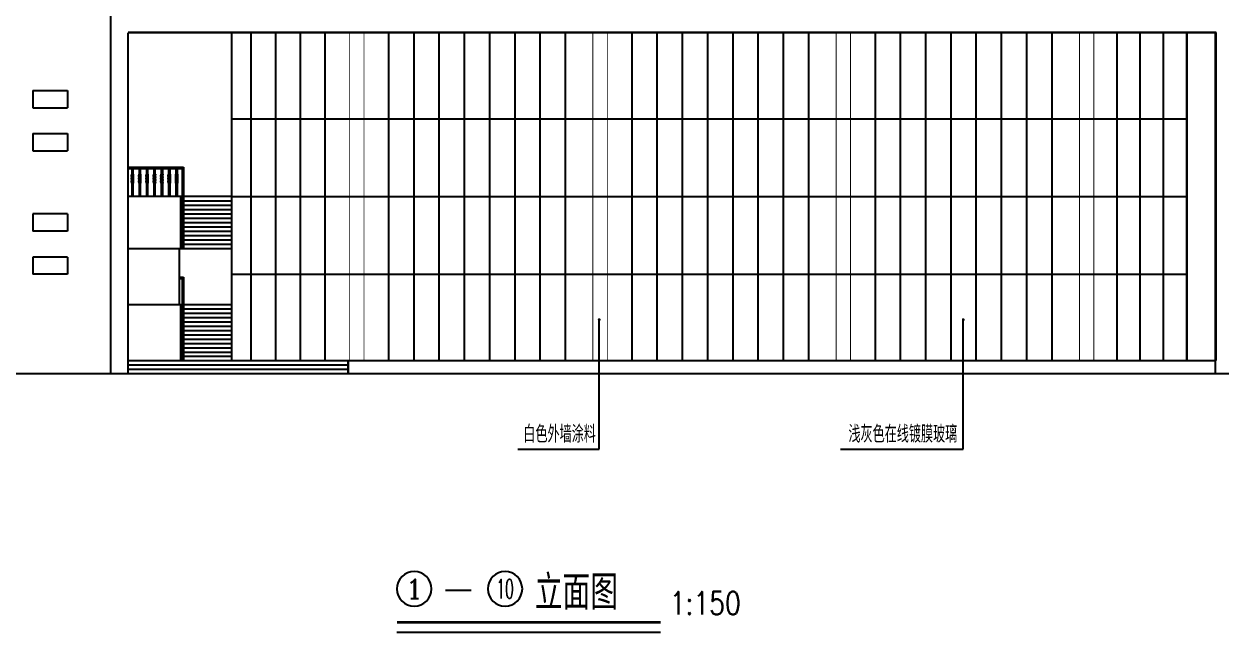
# Model space of a CAD drawing. Extents: x -55219 to 470149, y 494712 to 780039.
# Drawn here: x -10586 to 30996, y 541861 to 562994 of the extents above; entities that cross this region are included whole.
import ezdxf
from ezdxf.enums import TextEntityAlignment as Align

# ---------------------------------------------------------------- set-up
doc = ezdxf.new("R2010")
doc.units = 0
doc.header["$LTSCALE"] = 1500
doc.header["$MEASUREMENT"] = 0
doc.layers.get('0').update_dxf_attribs({"linetype": 'CONTINUOUS'})
doc.layers.add('AXIS_TEXT', color=7, linetype='CONTINUOUS')
doc.layers.add('LVTRY', color=6, linetype='CONTINUOUS')
doc.styles.add('_HZTXT', font='txt.shx', dxfattribs={"width": 0.8, "bigfont": 'hztxt.shx'})
doc.styles.add('COMPLEX', font='COMPLEX')
doc.styles.add('DIM_FONT', font='SIMPLEX.shx', dxfattribs={"width": 0.8})

# ---------------------------------------------------------------- blocks, each defined once
blk = doc.blocks.new('_AXISO')
blk.add_circle((0, 0), 0.5)
at = {"layer": 'AXIS_TEXT', "style": 'COMPLEX', "width": 1.041667}
blk.add_attdef('A', text='', height=0.56, dxfattribs=at).set_placement((-0.25, -0.28), (0.25, -0.28), align=Align.FIT)

msp = doc.modelspace()

# ---------------------------------------------------------------- linework, layer by layer
at = {"layer": 'LVTRY', "color": 7}
for p, q in [((-2693.1, 551293.5), (-2693.1, 562693.5)), ((-1838.1, 551293.5), (-1838.1, 562693.5)), ((-983.1, 551293.5), (-983.1, 562693.5)), ((-128.1, 551293.5), (-128.1, 562693.5)), ((2086.9, 551293.5), (2086.9, 562693.5)), ((2963.9, 551293.5), (2963.9, 562693.5)), ((3840.9, 551293.5), (3840.9, 562693.5)), ((4717.9, 551293.5), (4717.9, 562693.5)), ((5594.9, 551293.5), (5594.9, 562693.5)), ((6471.9, 551293.5), (6471.9, 562693.5)), ((7348.9, 551293.5), (7348.9, 562693.5)), ((8225.9, 551293.5), (8225.9, 562693.5)), ((10536.9, 551293.5), (10536.9, 562693.5)), ((11413.9, 551293.5), (11413.9, 562693.5)), ((12290.9, 551293.5), (12290.9, 562693.5)), ((13167.9, 551293.5), (13167.9, 562693.5)), ((14044.9, 551293.5), (14044.9, 562693.5)), ((14921.9, 551293.5), (14921.9, 562693.5)), ((15798.9, 551293.5), (15798.9, 562693.5)), ((16675.9, 551293.5), (16675.9, 562693.5)), ((18986.9, 551293.5), (18986.9, 562693.5)), ((19863.9, 551293.5), (19863.9, 562693.5)), ((20471.8, 562693.5), (30826.9, 562693.5)), ((20740.9, 551293.5), (20740.9, 562693.5)), ((21617.9, 551293.5), (21617.9, 562693.5)), ((22494.9, 551293.5), (22494.9, 562693.5)), ((23371.9, 551293.5), (23371.9, 562693.5)), ((24248.9, 551293.5), (24248.9, 562693.5)), ((25125.9, 551293.5), (25125.9, 562693.5)), ((27383.9, 551293.5), (27383.9, 562693.5)), ((28190.9, 551293.5), (28190.9, 562693.5)), ((28997.9, 551293.5), (28997.9, 562693.5)), ((30826.9, 551293.5), (30826.9, 562693.5)), ((-10273.1, 560683.5), (-9073.1, 560683.5)), ((-10273.1, 560683.5), (-10273.1, 560083.5)), ((-9073.1, 560683.5), (-9073.1, 560083.5)), ((-10273.1, 560083.5), (-9073.1, 560083.5)), ((-3373.1, 559693.5), (29806.7, 559693.5)), ((-10273.1, 559183.5), (-9073.1, 559183.5)), ((-10273.1, 559183.5), (-10273.1, 558583.5)), ((-9073.1, 559183.5), (-9073.1, 558583.5)), ((-10273.1, 558583.5), (-9073.1, 558583.5)), ((-6970.3, 558018.3), (-5043.6, 558018.3)), ((-6970.3, 557999.1), (-5093.1, 557998.7)), ((-6970.3, 557985.5), (-5093.1, 557985.1)), ((-6970.3, 557966.3), (-5093.6, 557966.3)), ((-6854.1, 557774.3), (-6790.1, 557774.3)), ((-6854.1, 557774.3), (-6854.1, 557748.7)), ((-6854.1, 557748.7), (-6790.1, 557748.7)), ((-6854.1, 557678.2), (-6790.1, 557678.2)), ((-6854.1, 557678.2), (-6854.1, 557652.6)), ((-6854.1, 557652.6), (-6790.1, 557652.6)), ((-6841.3, 557966.3), (-6841.3, 557774.3)), ((-6802.9, 557966.3), (-6802.9, 557774.3)), ((-6790.1, 557774.3), (-6790.1, 557748.7)), ((-6790.1, 557678.2), (-6790.1, 557652.6)), ((-6598.1, 557774.3), (-6534.1, 557774.3)), ((-6598.1, 557774.3), (-6598.1, 557748.7)), ((-6598.1, 557748.7), (-6534.1, 557748.7)), ((-6598.1, 557678.2), (-6534.1, 557678.2)), ((-6598.1, 557678.2), (-6598.1, 557652.6)), ((-6598.1, 557652.6), (-6534.1, 557652.6)), ((-6585.3, 557966.3), (-6585.3, 557774.3)), ((-6546.9, 557966.3), (-6546.9, 557774.3)), ((-6534.1, 557774.3), (-6534.1, 557748.7)), ((-6534.1, 557678.2), (-6534.1, 557652.6)), ((-6342.1, 557774.3), (-6278.1, 557774.3)), ((-6342.1, 557774.3), (-6342.1, 557748.7)), ((-6342.1, 557748.7), (-6278.1, 557748.7)), ((-6342.1, 557678.2), (-6278.1, 557678.2)), ((-6342.1, 557678.2), (-6342.1, 557652.6)), ((-6342.1, 557652.6), (-6278.1, 557652.6)), ((-6329.3, 557966.3), (-6329.3, 557774.3)), ((-6290.9, 557966.3), (-6290.9, 557774.3)), ((-6278.1, 557774.3), (-6278.1, 557748.7)), ((-6278.1, 557678.2), (-6278.1, 557652.6)), ((-6086.1, 557774.3), (-6022.1, 557774.3)), ((-6086.1, 557774.3), (-6086.1, 557748.7)), ((-6086.1, 557748.7), (-6022.1, 557748.7)), ((-6086.1, 557678.2), (-6022.1, 557678.2)), ((-6086.1, 557678.2), (-6086.1, 557652.6)), ((-6086.1, 557652.6), (-6022.1, 557652.6)), ((-6073.3, 557966.3), (-6073.3, 557774.3)), ((-6034.9, 557966.3), (-6034.9, 557774.3)), ((-6022.1, 557774.3), (-6022.1, 557748.7)), ((-6022.1, 557678.2), (-6022.1, 557652.6)), ((-5830.1, 557774.3), (-5766.1, 557774.3)), ((-5830.1, 557774.3), (-5830.1, 557748.7)), ((-5830.1, 557748.7), (-5766.1, 557748.7)), ((-5830.1, 557678.2), (-5766.1, 557678.2)), ((-5830.1, 557678.2), (-5830.1, 557652.6)), ((-5830.1, 557652.6), (-5766.1, 557652.6)), ((-5817.3, 557966.3), (-5817.3, 557774.3)), ((-5778.9, 557966.3), (-5778.9, 557774.3)), ((-5766.1, 557774.3), (-5766.1, 557748.7)), ((-5766.1, 557678.2), (-5766.1, 557652.6)), ((-5574.1, 557774.3), (-5574.1, 557748.7)), ((-5574.1, 557774.3), (-5510.1, 557774.3)), ((-5574.1, 557748.7), (-5510.1, 557748.7)), ((-5574.1, 557678.2), (-5574.1, 557652.6)), ((-5574.1, 557678.2), (-5510.1, 557678.2)), ((-5574.1, 557652.6), (-5510.1, 557652.6)), ((-5561.3, 557966.3), (-5561.3, 557774.3)), ((-5522.9, 557966.3), (-5522.9, 557774.3)), ((-5510.1, 557774.3), (-5510.1, 557748.7)), ((-5510.1, 557678.2), (-5510.1, 557652.6)), ((-5318.1, 557774.3), (-5318.1, 557748.7)), ((-5318.1, 557774.3), (-5254.1, 557774.3)), ((-5318.1, 557748.7), (-5254.1, 557748.7)), ((-5318.1, 557678.2), (-5318.1, 557652.6)), ((-5318.1, 557678.2), (-5254.1, 557678.2)), ((-5318.1, 557652.6), (-5254.1, 557652.6)), ((-5305.3, 557966.3), (-5305.3, 557774.3)), ((-5266.9, 557966.3), (-5266.9, 557774.3)), ((-5254.1, 557774.3), (-5254.1, 557748.7)), ((-5254.1, 557678.2), (-5254.1, 557652.6)), ((-5093.6, 557966.3), (-5093.1, 557965.8)), ((-5093.1, 558018.3), (-5093.1, 555193.5)), ((-5043.6, 558018.3), (-5043.1, 558017.8)), ((-5043.1, 557965.8), (-5043.1, 558017.8)), ((-5043.1, 558017.8), (-5043.1, 555193.5)), ((-6854.1, 557582.3), (-6790.1, 557582.3)), ((-6854.1, 557582.3), (-6854.1, 557556.7)), ((-6854.1, 557556.7), (-6790.1, 557556.7)), ((-6854.1, 557486.2), (-6790.1, 557486.2)), ((-6854.1, 557486.2), (-6854.1, 557460.6)), ((-6854.1, 557460.6), (-6790.1, 557460.6)), ((-6841.3, 557460.6), (-6841.3, 556993.5)), ((-6802.9, 557460.6), (-6802.9, 556993.5)), ((-6790.1, 557582.3), (-6790.1, 557556.7)), ((-6790.1, 557486.2), (-6790.1, 557460.6)), ((-6598.1, 557582.3), (-6534.1, 557582.3)), ((-6598.1, 557582.3), (-6598.1, 557556.7)), ((-6598.1, 557556.7), (-6534.1, 557556.7)), ((-6598.1, 557486.2), (-6534.1, 557486.2)), ((-6598.1, 557486.2), (-6598.1, 557460.6)), ((-6598.1, 557460.6), (-6534.1, 557460.6)), ((-6585.3, 557460.6), (-6585.3, 556993.5)), ((-6546.9, 557460.6), (-6546.9, 556993.5)), ((-6534.1, 557582.3), (-6534.1, 557556.7)), ((-6534.1, 557486.2), (-6534.1, 557460.6)), ((-6342.1, 557582.3), (-6278.1, 557582.3)), ((-6342.1, 557582.3), (-6342.1, 557556.7)), ((-6342.1, 557556.7), (-6278.1, 557556.7)), ((-6342.1, 557486.2), (-6278.1, 557486.2)), ((-6342.1, 557486.2), (-6342.1, 557460.6)), ((-6342.1, 557460.6), (-6278.1, 557460.6)), ((-6329.3, 557460.6), (-6329.3, 556993.5)), ((-6290.9, 557460.6), (-6290.9, 556993.5)), ((-6278.1, 557582.3), (-6278.1, 557556.7)), ((-6278.1, 557486.2), (-6278.1, 557460.6)), ((-6086.1, 557582.3), (-6022.1, 557582.3)), ((-6086.1, 557582.3), (-6086.1, 557556.7)), ((-6086.1, 557556.7), (-6022.1, 557556.7)), ((-6086.1, 557486.2), (-6022.1, 557486.2)), ((-6086.1, 557486.2), (-6086.1, 557460.6)), ((-6086.1, 557460.6), (-6022.1, 557460.6)), ((-6073.3, 557460.6), (-6073.3, 556993.5)), ((-6034.9, 557460.6), (-6034.9, 556993.5)), ((-6022.1, 557582.3), (-6022.1, 557556.7)), ((-6022.1, 557486.2), (-6022.1, 557460.6)), ((-5830.1, 557582.3), (-5766.1, 557582.3)), ((-5830.1, 557582.3), (-5830.1, 557556.7)), ((-5830.1, 557556.7), (-5766.1, 557556.7)), ((-5830.1, 557486.2), (-5766.1, 557486.2)), ((-5830.1, 557486.2), (-5830.1, 557460.6)), ((-5830.1, 557460.6), (-5766.1, 557460.6)), ((-5817.3, 557460.6), (-5817.3, 556993.5)), ((-5778.9, 557460.6), (-5778.9, 556993.5)), ((-5766.1, 557582.3), (-5766.1, 557556.7)), ((-5766.1, 557486.2), (-5766.1, 557460.6)), ((-5574.1, 557582.3), (-5574.1, 557556.7)), ((-5574.1, 557582.3), (-5510.1, 557582.3)), ((-5574.1, 557556.7), (-5510.1, 557556.7)), ((-5574.1, 557486.2), (-5574.1, 557460.6)), ((-5574.1, 557486.2), (-5510.1, 557486.2)), ((-5574.1, 557460.6), (-5510.1, 557460.6)), ((-5561.3, 557460.6), (-5561.3, 556993.5)), ((-5522.9, 557460.6), (-5522.9, 556993.5)), ((-5510.1, 557582.3), (-5510.1, 557556.7)), ((-5510.1, 557486.2), (-5510.1, 557460.6)), ((-5318.1, 557582.3), (-5318.1, 557556.7)), ((-5318.1, 557582.3), (-5254.1, 557582.3)), ((-5318.1, 557556.7), (-5254.1, 557556.7)), ((-5318.1, 557486.2), (-5318.1, 557460.6)), ((-5318.1, 557486.2), (-5254.1, 557486.2)), ((-5318.1, 557460.6), (-5254.1, 557460.6)), ((-5305.3, 557460.6), (-5305.3, 556993.5)), ((-5266.9, 557460.6), (-5266.9, 556993.5)), ((-5254.1, 557582.3), (-5254.1, 557556.7)), ((-5254.1, 557486.2), (-5254.1, 557460.6)), ((-3373.1, 556993.5), (-6973.1, 556993.5)), ((-5143.1, 556993.5), (-5143.1, 555193.5)), ((-5143.1, 556843.5), (-3373.1, 556843.5)), ((-3373.1, 556993.5), (29806.7, 556993.5)), ((-9073.1, 556393.5), (-10273.1, 556393.5)), ((-10273.1, 556393.5), (-10273.1, 555793.5)), ((-9073.1, 556393.5), (-9073.1, 555793.5)), ((-5143.1, 556693.5), (-3373.1, 556693.5)), ((-5143.1, 556543.5), (-3373.1, 556543.5)), ((-5143.1, 556393.5), (-3373.1, 556393.5)), ((-5143.1, 556243.5), (-3373.1, 556243.5)), ((-5143.1, 556093.5), (-3373.1, 556093.5)), ((-9073.1, 555793.5), (-10273.1, 555793.5)), ((-5143.1, 555943.5), (-3373.1, 555943.5)), ((-5143.1, 555793.5), (-3373.1, 555793.5)), ((-5143.1, 555643.5), (-3373.1, 555643.5)), ((-6973.1, 555193.5), (-5173.1, 555193.5)), ((-6973.1, 555193.5), (-5143.1, 555193.5)), ((-5193.1, 555193.5), (-5193.1, 553243.5)), ((-5143.1, 555493.5), (-3373.1, 555493.5)), ((-5143.1, 555343.5), (-3373.1, 555343.5)), ((-5143.1, 555193.5), (-3373.1, 555193.5)), ((-9073.1, 554893.5), (-10273.1, 554893.5)), ((-10273.1, 554893.5), (-10273.1, 554293.5)), ((-9073.1, 554893.5), (-9073.1, 554293.5)), ((-9073.1, 554293.5), (-10273.1, 554293.5)), ((-3373.1, 554293.5), (29806.7, 554293.5)), ((-5193.1, 554193.5), (-5043.6, 554193.5)), ((-5193.1, 554143.5), (-5093.6, 554143.5)), ((-5093.6, 554143.5), (-5093.1, 554143)), ((-5093.1, 554143), (-5093.1, 551293.5)), ((-5043.6, 554193.5), (-5043.1, 554193)), ((-5043.1, 554193), (-5043.1, 551293.5)), ((-6973.1, 553243.5), (-5143.1, 553243.5)), ((-5143.1, 553243.5), (-3373.1, 553243.5)), ((-5143.1, 553243.5), (-5143.1, 551293.5)), ((-5143.1, 553093.5), (-3373.1, 553093.5)), ((-5143.1, 552943.5), (-3373.1, 552943.5)), ((-5143.1, 552793.5), (-3373.1, 552793.5)), ((-5143.1, 552643.5), (-3373.1, 552643.5)), ((9395.5, 548211.4), (9395.5, 552715.9)), ((22041.8, 548211.4), (22041.8, 552715.9)), ((-5143.1, 552493.5), (-3373.1, 552493.5)), ((-5143.1, 552343.5), (-3373.1, 552343.5)), ((-5143.1, 552193.5), (-3373.1, 552193.5)), ((-5143.1, 552043.5), (-3373.1, 552043.5)), ((-5143.1, 551893.5), (-3373.1, 551893.5)), ((-5143.1, 551743.5), (-3373.1, 551743.5)), ((-5143.1, 551593.5), (-3373.1, 551593.5)), ((-5143.1, 551443.5), (-3373.1, 551443.5)), ((6568.3, 548211.4), (9395.5, 548211.4)), ((17774.2, 548211.4), (22041.8, 548211.4)), ((4059.7, 543321.4), (4943.3, 543321.4)), ((2368.2, 541861.5), (11522.1, 541861.5))]:
    msp.add_line(p, q, dxfattribs=at)
for points, const_width in [([(-7573.1, 563293.5), (-7573.1, 550843.5)], 75), ([(-6973.1, 562693.5), (-6973.1, 550843.5)], 75), ([(-6973.1, 562693.5), (30826.9, 562693.5)], 75), ([(-3373.1, 562693.5), (-3373.1, 551293.5)], 75), ([(726.9, 562693.5), (726.9, 551293.5)], 30), ([(1226.9, 562693.5), (1226.9, 551293.5)], 30), ([(9176.9, 562693.5), (9176.9, 551293.5)], 30), ([(9676.9, 562693.5), (9676.9, 551293.5)], 30), ([(17626.9, 562693.5), (17626.9, 551293.5)], 30), ([(18126.9, 562693.5), (18126.9, 551293.5)], 30), ([(26076.9, 562693.5), (26076.9, 551293.5)], 30), ([(26576.9, 562693.5), (26576.9, 551293.5)], 30), ([(29806.7, 562693.5), (29806.7, 551293.5)], 75), ([(30796.6, 562693.5), (30796.6, 550843.5)], 75), ([(-6973.1, 551293.5), (30796.6, 551293.5)], 75), ([(-6973.1, 551143.5), (676.9, 551143.5)], 75), ([(-6973.1, 550993.5), (676.9, 550993.5)], 75), ([(676.9, 551293.5), (676.9, 550843.5)], 75), ([(-26006.9, 550843.5), (51952.2, 550843.5)], 75), ([(2375.6, 542200.7), (11531.3, 542200.7)], 100)]:
    msp.add_lwpolyline(points, dxfattribs=dict(at, const_width=const_width))
at = {"layer": 'LVTRY', "color": 7, "const_width": 49.8}
for points in [[(9370.3, 552715.9, 1), (9420.6, 552715.9, 1)], [(22016.7, 552715.9, 1), (22067, 552715.9, 1)]]:
    msp.add_lwpolyline(points, format="xyb", close=True, dxfattribs=at)
at = {"layer": 'LVTRY', "color": 7}
for centre, start, end in [((-6788.1, 557713.5), 151.87767, 208.12233), ((-6788.1, 557617.3), 151.87767, 208.12233), ((-6856.2, 557713.5), 331.87767, 28.12233), ((-6856.2, 557617.3), 331.87767, 28.12233), ((-6532.1, 557713.5), 151.87767, 208.12233), ((-6532.1, 557617.3), 151.87767, 208.12233), ((-6600.2, 557713.5), 331.87767, 28.12233), ((-6600.2, 557617.3), 331.87767, 28.12233), ((-6276.1, 557713.5), 151.87767, 208.12233), ((-6276.1, 557617.3), 151.87767, 208.12233), ((-6344.2, 557713.5), 331.87767, 28.12233), ((-6344.2, 557617.3), 331.87767, 28.12233), ((-6020.1, 557713.5), 151.87767, 208.12233), ((-6020.1, 557617.3), 151.87767, 208.12233), ((-6088.2, 557713.5), 331.87767, 28.12233), ((-6088.2, 557617.3), 331.87767, 28.12233), ((-5764.1, 557713.5), 151.87767, 208.12233), ((-5764.1, 557617.3), 151.87767, 208.12233), ((-5832.2, 557713.5), 331.87767, 28.12233), ((-5832.2, 557617.3), 331.87767, 28.12233), ((-5508.1, 557713.5), 151.87767, 208.12233), ((-5508.1, 557617.3), 151.87767, 208.12233), ((-5576.2, 557713.5), 331.87767, 28.12233), ((-5576.2, 557617.3), 331.87767, 28.12233), ((-5252.1, 557713.5), 151.87767, 208.12233), ((-5252.1, 557617.3), 151.87767, 208.12233), ((-5320.2, 557713.5), 331.87767, 28.12233), ((-5320.2, 557617.3), 331.87767, 28.12233), ((-6788.1, 557521.1), 151.87767, 208.12233), ((-6856.2, 557521.1), 331.87767, 28.12233), ((-6532.1, 557521.1), 151.87767, 208.12233), ((-6600.2, 557521.1), 331.87767, 28.12233), ((-6276.1, 557521.1), 151.87767, 208.12233), ((-6344.2, 557521.1), 331.87767, 28.12233), ((-6020.1, 557521.1), 151.87767, 208.12233), ((-6088.2, 557521.1), 331.87767, 28.12233), ((-5764.1, 557521.1), 151.87767, 208.12233), ((-5832.2, 557521.1), 331.87767, 28.12233), ((-5508.1, 557521.1), 151.87767, 208.12233), ((-5576.2, 557521.1), 331.87767, 28.12233), ((-5252.1, 557521.1), 151.87767, 208.12233), ((-5320.2, 557521.1), 331.87767, 28.12233)]:
    msp.add_arc(centre, 74.9, start, end, dxfattribs=at)

# ---------------------------------------------------------------- block references
ref = msp.add_blockref('_AXISO', (2970.3, 543362.9), dxfattribs=dict(at, xscale=-1200, yscale=1200, zscale=1200, rotation=180))
ref.add_attrib('A', '1', dxfattribs={"layer": 'AXIS_TEXT', "height": 672, "rotation": 360, "style": 'COMPLEX', "width": 2.083333}).set_placement((2670.3, 543026.9), (3270.3, 543026.9), align=Align.FIT)
ref = msp.add_blockref('_AXISO', (6125.9, 543362.9), dxfattribs=dict(at, xscale=-1200, yscale=1200, zscale=1200, rotation=180))
ref.add_attrib('A', '10', dxfattribs={"layer": 'AXIS_TEXT', "height": 672, "style": 'COMPLEX', "width": 0.646552}).set_placement((5825.9, 543026.9), (6425.9, 543026.9), align=Align.FIT)

# ---------------------------------------------------------------- texts
at = {"layer": 'LVTRY', "color": 7, "style": '_HZTXT'}
for s, height, width, p in [('白色外墙涂料', 600, 0.7, (6760, 548444.3)), ('浅灰色在线镀膜玻璃', 600, 0.7, (18052.3, 548444.3)), ('立面图', 1202.24, 0.8, (7158.9, 542636.6))]:
    msp.add_text(s, height=height, dxfattribs=dict(at, width=width)).set_placement(p)
at = {"layer": 'LVTRY', "color": 7, "insert": (11844.5, 543266.5), "char_height": 800, "width": 6951, "attachment_point": 1, "style": 'DIM_FONT'}
msp.add_mtext('1:150', dxfattribs=at)

doc.saveas('drawing.dxf')
